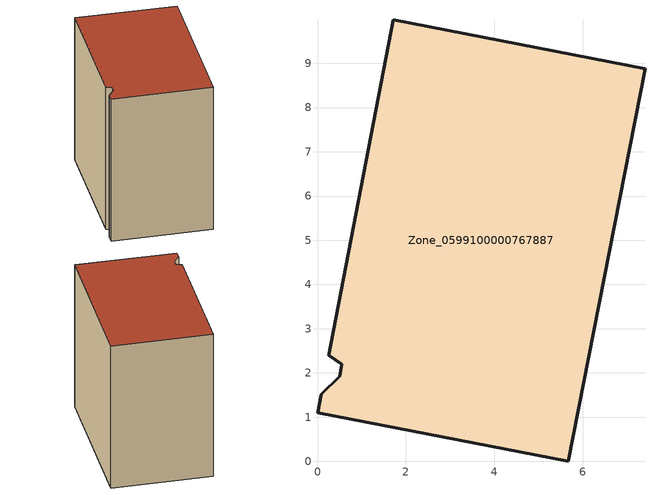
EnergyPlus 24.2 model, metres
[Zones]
Zone_0599100000767887
 floor ground (C_G): 0.5,1.93 0.55,2.2 0.25,2.4 1.72,9.99 7.4,8.87 5.67,0 0,1.1 0.08,1.51 z0
 wall outside (C_F): 1.72,9.99 0.25,2.4 0.55,2.2 0.5,1.93 0.08,1.51 0,1.1 5.67,0 7.4,8.87 1.72,9.99 z0:9.09
 roof outside (C_R): 0.55,2.2 0.5,1.93 0.08,1.51 0,1.1 5.67,0 7.4,8.87 1.72,9.99 0.25,2.4 z9.09
[BUILDING]
Pand.0599100000767887: North Axis=0; Terrain=City; Loads Convergence Tolerance Value=0.04; Temperature Convergence Tolerance Value=0.4; Solar Distribution=FullExterior; Maximum Number of Warmup Days=25; Minimum Number of Warmup Days=1
[Site:Location]
Rotterdam.The.Hague.AP_ZH_NLD Design_Conditions: Latitude=51.96; Longitude=4.45; Time Zone=1; Elevation=-4.5
[SITE:GROUNDTEMPERATURE:BUILDINGSURFACE]
18, 18, 18, 18, 18, 18, 18, 18, 18, 18, 18, 18
[MATERIAL] Thermal Absorptance=0.9; Solar Absorptance=0.7; Visible Absorptance=0.7
Name | Roughness | Thickness | Conductivity | Density | Specific Heat
G.TC.2006-2014 | MediumSmooth | 0.15 | 0.06 | 540 | 1210
F.TC.2006-2014 | Rough | 0.3 | 0.12 | 1920 | 840
R.TC.2006-2014 | MediumRough | 0.2 | 0.08 | 1500 | 1000
[CONSTRUCTION]
C_G: G.TC.2006-2014
C_F: F.TC.2006-2014
C_R: R.TC.2006-2014
[ZONE]
Zone_0599100000767887: Type=1; Multiplier=1; Ceiling Height=Autocalculate; Volume=Autocalculate; Floor Area=autocalculate; Part of Total Floor Area=Yes
[ZONEINFILTRATION:DESIGNFLOWRATE]
Infil_Zone_0599100000767887: Zone or ZoneList or Space or SpaceList=Zone_0599100000767887; Schedule=AlwaysOn; Design Flow Rate Calculation Method=Flow/Area; Flow Rate per Floor Area=0.0015; Constant Term Coefficient=1; Temperature Term Coefficient=0; Velocity Term Coefficient=0; Velocity Squared Term Coefficient=0
[HVACTEMPLATE:ZONE:IDEALLOADSAIRSYSTEM]
Zone_0599100000767887: Maximum Heating Supply Air Temperature=50; Minimum Cooling Supply Air Temperature=13; Maximum Heating Supply Air Humidity Ratio=0.0156; Minimum Cooling Supply Air Humidity Ratio=0.0077; Heating Limit=NoLimit; Cooling Limit=NoLimit; Dehumidification Control Type=ConstantSensibleHeatRatio; Cooling Sensible Heat Ratio=0.7; Dehumidification Setpoint=60; Humidification Control Type=None; Humidification Setpoint=30; Outdoor Air Method=None; Outdoor Air Flow Rate per Person=0.00944; Outdoor Air Flow Rate per Zone Floor Area=0; Outdoor Air Flow Rate per Zone=0; Demand Controlled Ventilation Type=None; Outdoor Air Economizer Type=NoEconomizer; Heat Recovery Type=None; Sensible Heat Recovery Effectiveness=0.7; Latent Heat Recovery Effectiveness=0.65
[ZONECONTROL:THERMOSTAT]
ThermostatControl_Zone_0599100000767887: Zone or ZoneList=Zone_0599100000767887; Control Type Schedule=DualSetpointControlType; Control 1=Thermostat_Zone_0599100000767887; Temperature Difference Between Cutout And Setpoint=0
[THERMOSTATSETPOINT:DUALSETPOINT]
Thermostat_Zone_0599100000767887: Heating Setpoint Temperature Schedule=HeatingSetpoint_Zone_0599100000767887; Cooling Setpoint Temperature Schedule=CoolingSetpoint_Zone_0599100000767887
[SCHEDULE:COMPACT]
HeatingSetpoint_Zone_0599100000767887: Through: 12/31, For: AllDays, Until: 24:00, 21
CoolingSetpoint_Zone_0599100000767887: Through: 12/31, For: AllDays, Until: 24:00, 24
DualSetpointControlType: Through: 12/31, For: AllDays, Until: 24:00, 4
AlwaysOn: Through: 12/31, For: AllDays, Until: 24:00, 1
